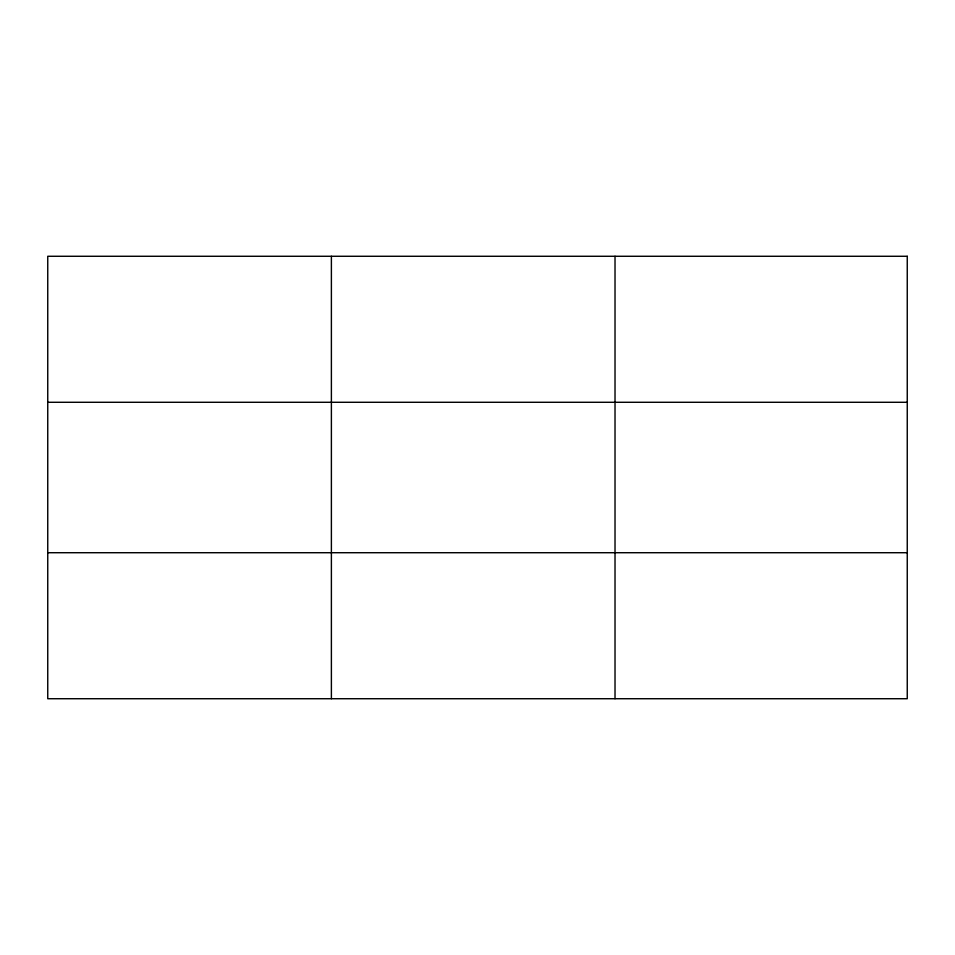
<?xml version="1.0" encoding="UTF-8"?>
<svg xmlns="http://www.w3.org/2000/svg" width="955" height="955" viewBox="0 0 955 955"><rect width="100%" height="100%" fill="white"/><g stroke="black" fill="none" stroke-linecap="round" stroke-linejoin="round"><path stroke-width="1.43" d="M331.385 698.726L331.385 256.274M615.02 698.726L615.02 256.274M47.75 402.282L907.25 402.282M47.75 552.718L907.25 552.718M907.25 256.274L907.25 698.726L47.75 698.726L47.75 256.274L907.25 256.274"/></g></svg>
